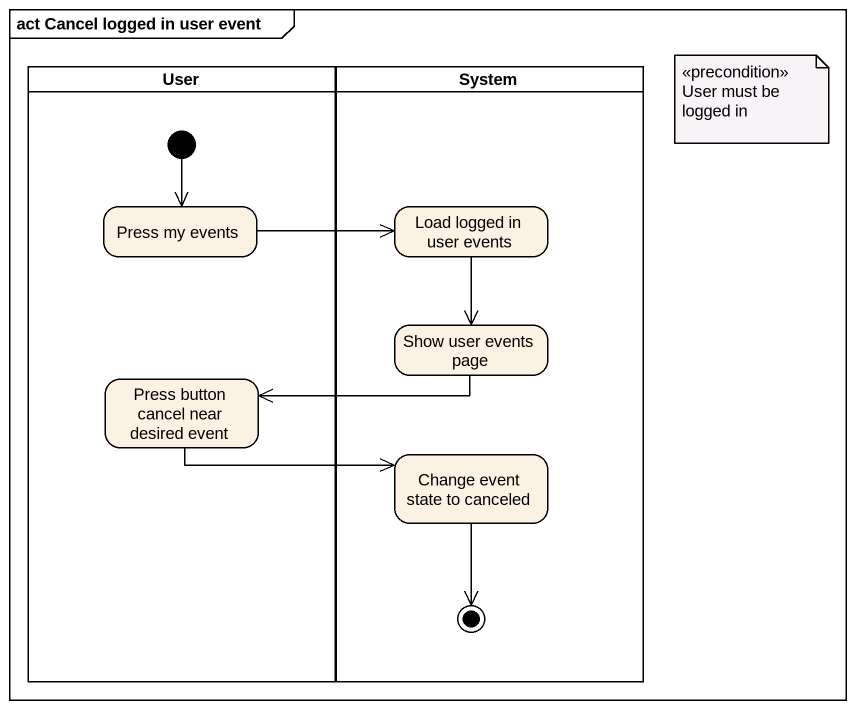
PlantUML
@startuml
mainframe act Cancel logged in user event
hide empty description
state User <<partition>> {
  state "Press my events" as Press_my_events
  state "Press button cancel near desired event" as Press_button_cancel_near
  [*] --> Press_my_events
}
state System <<partition>> {
  state "Load logged in user events" as Load_logged_in_user_events
  state "Show user events page" as Show_user_events_page
  state "Change event state to canceled" as Change_event_state_to
  Change_event_state_to --> [*]
}
Press_my_events -right-> Load_logged_in_user_events
Load_logged_in_user_events --> Show_user_events_page
Press_button_cancel_near -right-> Change_event_state_to
Show_user_events_page -left-> Press_button_cancel_near
note as N1
  <<precondition>> User must be logged in
end note
@enduml
